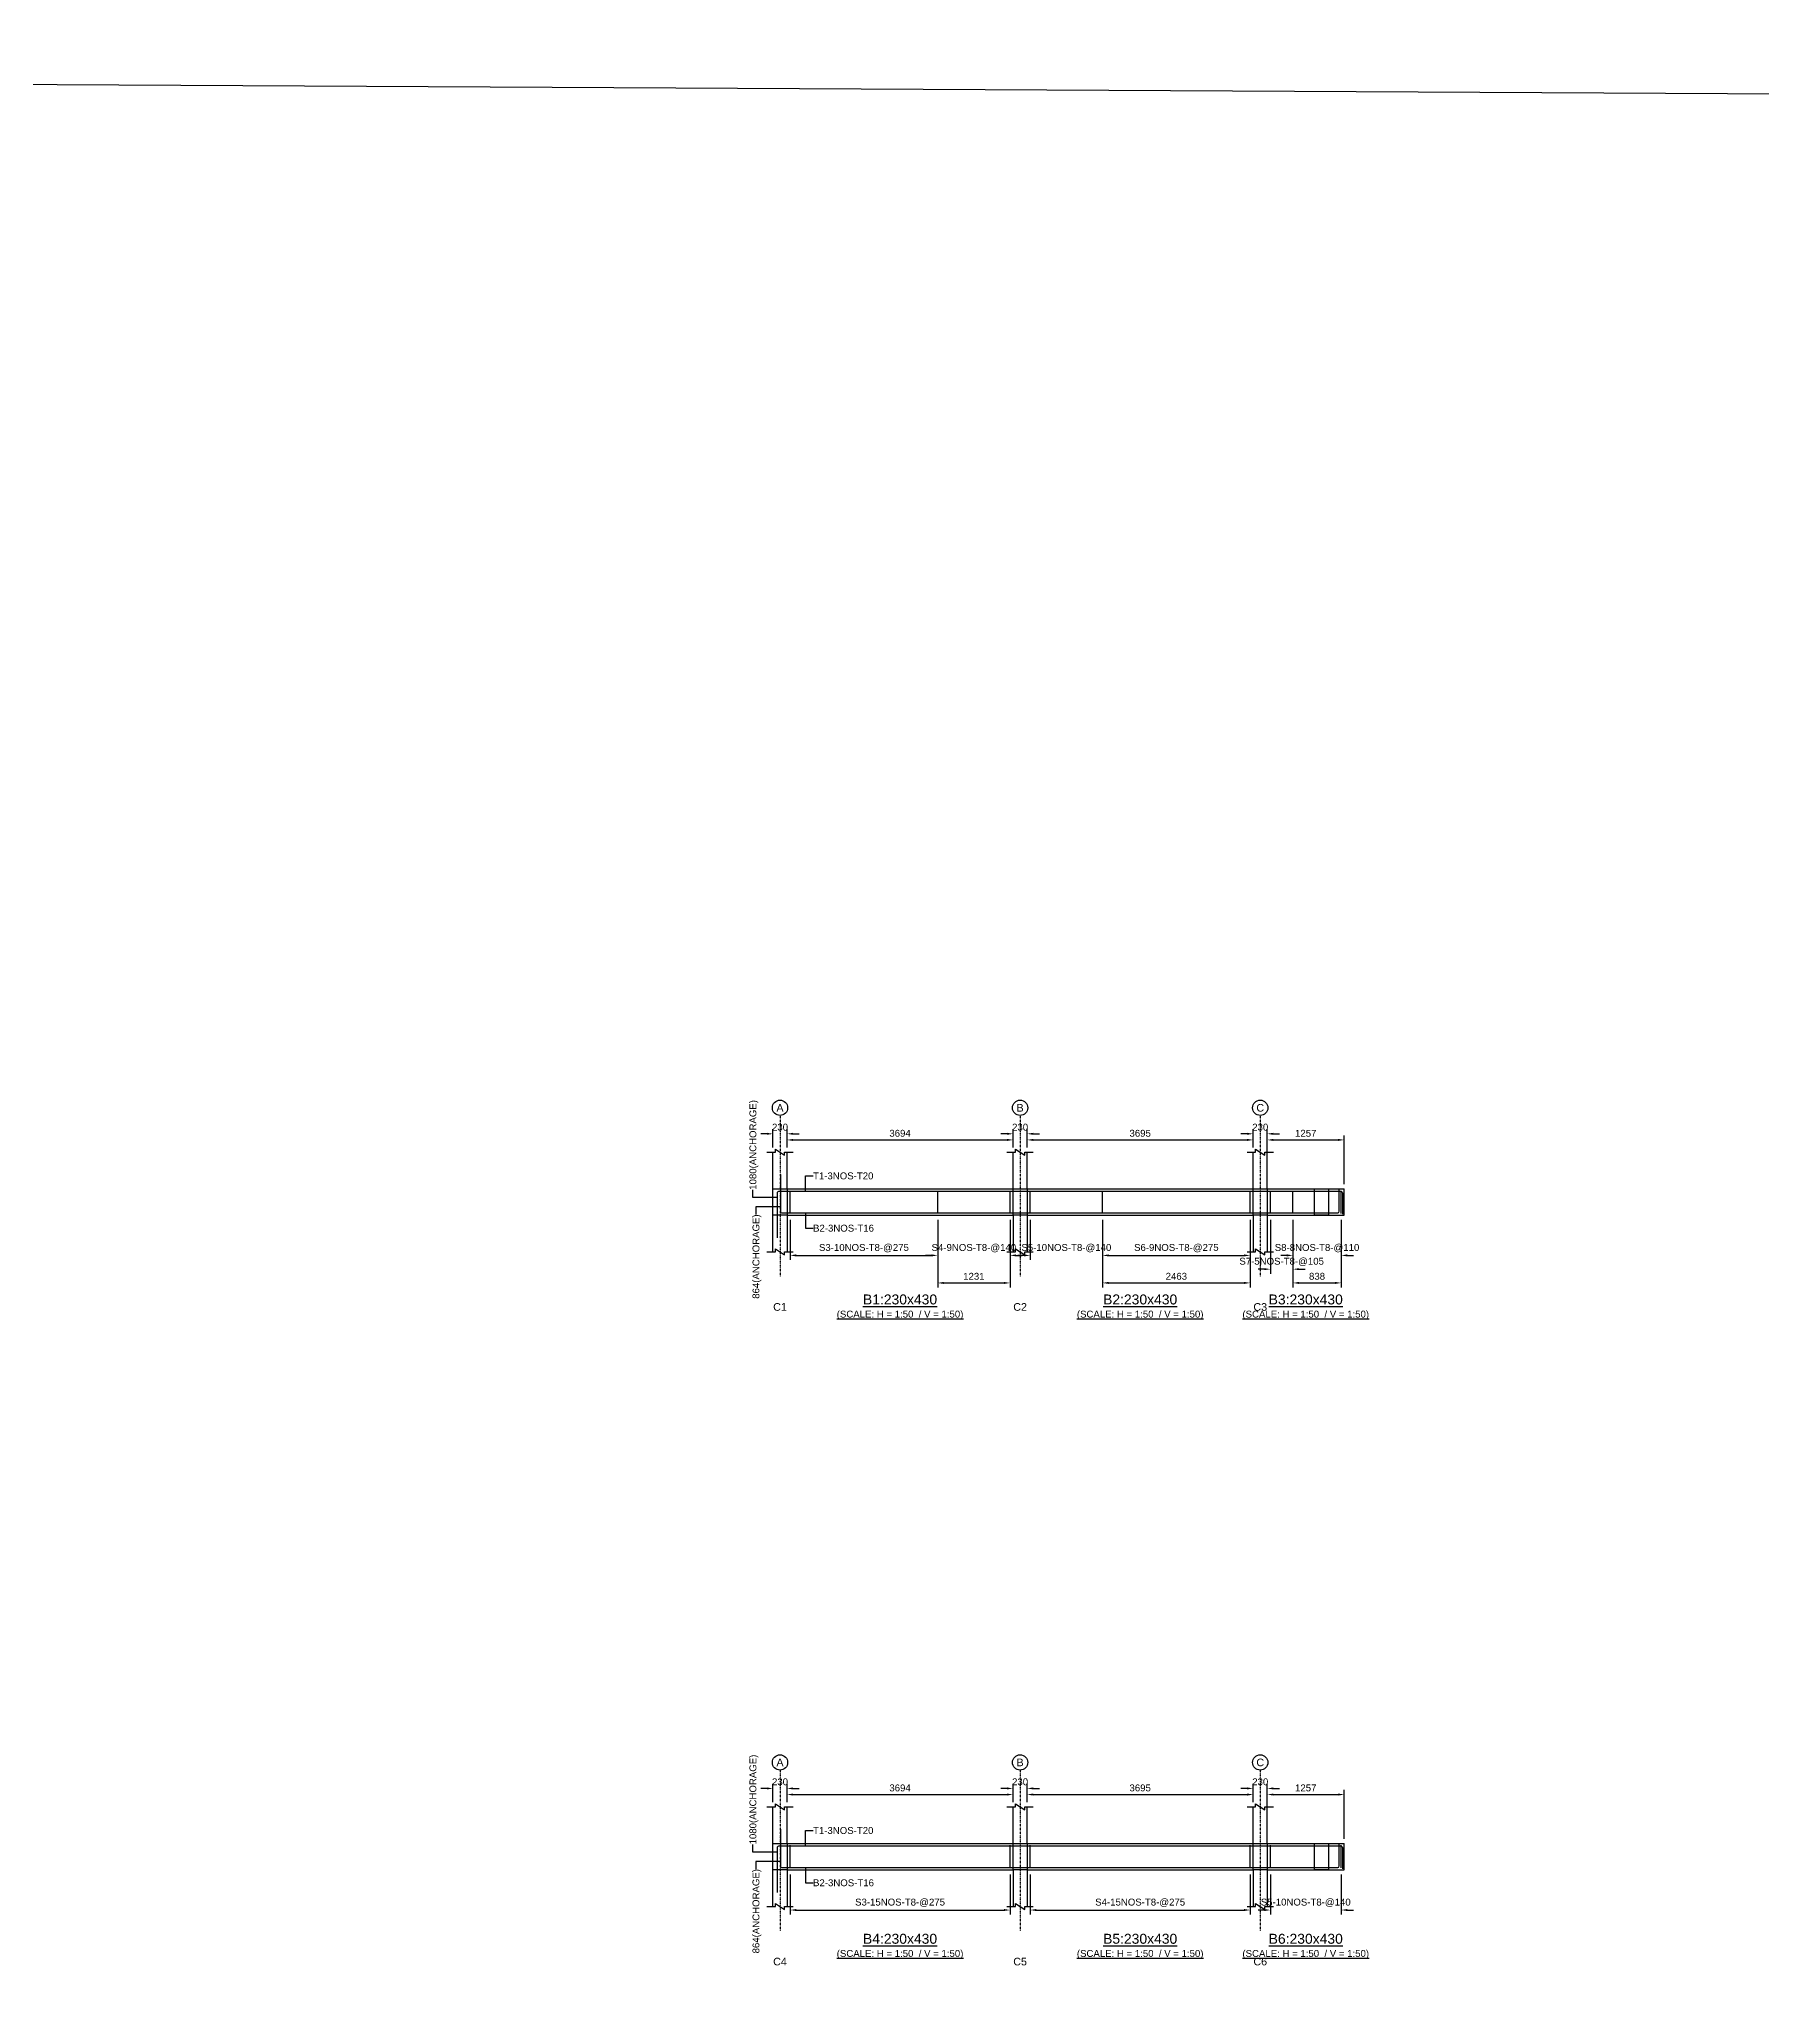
# Model space of a CAD drawing. Header units: inches. Extents: x -816171 to 9366335, y -450961 to 689132.
# Drawn here: x 4023552 to 4079884, y 328590 to 392839 of the extents above; entities that cross this region are included whole.
import ezdxf
from ezdxf.enums import TextEntityAlignment as Align

# ---------------------------------------------------------------- set-up
doc = ezdxf.new("R2010")
doc.units = ezdxf.units.IN
doc.header["$MEASUREMENT"] = 0
doc.linetypes.add('SCCenter', pattern=[1.2, 0.5, -0.3, 0.1, -0.3])
doc.linetypes.add('SCHidden', pattern=[1000, 500, -500])
for name, color, linetype in [('Concrete Line', 2, 'Continuous'), ('Cut Line', 31, 'Continuous'), ('Dimension', 31, 'Continuous'), ('Grid', 8, 'Continuous'), ('Labels', 4, 'Continuous'), ('Labels_Support', 4, 'Continuous'), ('Link', 225, 'Continuous'), ('Reinforcement', 130, 'Continuous'), ('Text', 31, 'Continuous')]:
    doc.layers.add(name, color=color, linetype=linetype)
doc.styles.add('SC-SansSerif', font='SansSerif')
doc.styles.get("Standard").update_dxf_attribs({"font": 'txt.shx'})
doc.dimstyles.new('SCBBSDimStyl', dxfattribs={"dimtxt": 225, "dimasz": 200, "dimexe": 150, "dimexo": 150, "dimgap": 100, "dimtad": 1, "dimtoh": 1, "dimdec": 0, "dimzin": 0, "dimdsep": 46, "dimtxsty": 'SC-SansSerif', "dimcen": 0.09, "dimclrd": 8, "dimclre": 8, "dimclrt": 31, "dimadec": 0, "dimazin": 0, "dimtfac": 1, "dimtdec": 0, "dimtix": 1, "dimtofl": 0, "dimtmove": 0, "dimatfit": 3, "dimfxl": 1, "dimtolj": 1, "dimtzin": 0, "dimarcsym": 0})
doc.dimstyles.get("Standard").update_dxf_attribs({"dimtxt": 0.18, "dimasz": 0.18, "dimexe": 0.18, "dimexo": 0.0625, "dimgap": 0.09, "dimtad": 0, "dimtih": 1, "dimtoh": 1, "dimdec": 4, "dimzin": 0, "dimdsep": 46, "dimtxsty": 'Standard', "dimcen": 0.09, "dimadec": 0, "dimazin": 0, "dimtfac": 1, "dimtdec": 4, "dimtofl": 0, "dimtmove": 0, "dimatfit": 3, "dimfxl": 1, "dimtolj": 1, "dimtzin": 0, "dimarcsym": 0})

# ---------------------------------------------------------------- blocks, each defined once
blk = doc.blocks.new('*D1752')
at = {"layer": 'DEFPOINTS', "color": 0, "transparency": 16777216}
for p in [(4048093, 354399), (4052918, 354399), (4052918, 353084)]:
    blk.add_point(p, dxfattribs=at)
at = {"layer": 'Dimension', "color": 8, "lineweight": -2, "transparency": 16777216}
for p, q in [((4048093, 354249), (4048093, 352934)), ((4052918, 354249), (4052918, 352934)), ((4048293, 353084), (4052718, 353084))]:
    blk.add_line(p, q, dxfattribs=at)
at = {"layer": 'Dimension', "color": 8, "transparency": 16777216}
for points in [[(4048293, 353118), (4048293, 353051), (4048093, 353084)], [(4052718, 353118), (4052718, 353051), (4052918, 353084)]]:
    blk.add_solid(points, dxfattribs=at)
at = {"layer": 'Dimension', "color": 31, "transparency": 16777216, "insert": (4050506, 353321), "char_height": 225, "attachment_point": 5, "style": 'SC-SansSerif'}
blk.add_mtext('\\A1;S3-10NOS-T8-@275', dxfattribs=at)
blk = doc.blocks.new('*D1753')
at = {"layer": 'DEFPOINTS', "color": 0, "transparency": 16777216}
for p in [(4052918, 354399), (4055281, 354399), (4055281, 353084)]:
    blk.add_point(p, dxfattribs=at)
at = {"layer": 'Dimension', "color": 8, "lineweight": -2, "transparency": 16777216}
for p, q in [((4052918, 354249), (4052918, 352934)), ((4055281, 354249), (4055281, 352934)), ((4052718, 353084), (4052518, 353084)), ((4055481, 353084), (4055681, 353084))]:
    blk.add_line(p, q, dxfattribs=at)
at = {"layer": 'Dimension', "color": 8, "transparency": 16777216}
for points in [[(4052718, 353118), (4052718, 353051), (4052918, 353084)], [(4055481, 353118), (4055481, 353051), (4055281, 353084)]]:
    blk.add_solid(points, dxfattribs=at)
at = {"layer": 'Dimension', "color": 31, "transparency": 16777216, "insert": (4054100, 353321), "char_height": 225, "attachment_point": 5, "style": 'SC-SansSerif'}
blk.add_mtext('\\A1;S4-9NOS-T8-@140', dxfattribs=at)
blk = doc.blocks.new('*D1754')
at = {"layer": 'DEFPOINTS', "color": 0, "transparency": 16777216}
for p in [(4052918, 354399), (4055281, 354399), (4055281, 352184)]:
    blk.add_point(p, dxfattribs=at)
at = {"layer": 'Dimension', "color": 8, "lineweight": -2, "transparency": 16777216}
for p, q in [((4052918, 354249), (4052918, 352034)), ((4055281, 354249), (4055281, 352034)), ((4053118, 352184), (4055081, 352184))]:
    blk.add_line(p, q, dxfattribs=at)
at = {"layer": 'Dimension', "color": 8, "transparency": 16777216}
for points in [[(4053118, 352218), (4053118, 352151), (4052918, 352184)], [(4055081, 352218), (4055081, 352151), (4055281, 352184)]]:
    blk.add_solid(points, dxfattribs=at)
at = {"layer": 'Dimension', "color": 31, "transparency": 16777216, "insert": (4054100, 352400), "char_height": 225, "attachment_point": 5, "style": 'SC-SansSerif'}
blk.add_mtext('\\A1;1231', dxfattribs=at)
blk = doc.blocks.new('*D1755')
at = {"layer": 'DEFPOINTS', "color": 0, "transparency": 16777216}
for p in [(4055941, 354399), (4058304, 354399), (4058304, 353084)]:
    blk.add_point(p, dxfattribs=at)
at = {"layer": 'Dimension', "color": 8, "lineweight": -2, "transparency": 16777216}
for p, q in [((4055941, 354249), (4055941, 352934)), ((4058304, 354249), (4058304, 352934)), ((4055741, 353084), (4055541, 353084)), ((4058504, 353084), (4058704, 353084))]:
    blk.add_line(p, q, dxfattribs=at)
at = {"layer": 'Dimension', "color": 8, "transparency": 16777216}
for points in [[(4055741, 353118), (4055741, 353051), (4055941, 353084)], [(4058504, 353118), (4058504, 353051), (4058304, 353084)]]:
    blk.add_solid(points, dxfattribs=at)
at = {"layer": 'Dimension', "color": 31, "transparency": 16777216, "insert": (4057123, 353321), "char_height": 225, "attachment_point": 5, "style": 'SC-SansSerif'}
blk.add_mtext('\\A1;S5-10NOS-T8-@140', dxfattribs=at)
blk = doc.blocks.new('*D1756')
at = {"layer": 'DEFPOINTS', "color": 0, "transparency": 16777216}
for p in [(4058304, 354399), (4063131, 354399), (4063131, 353084)]:
    blk.add_point(p, dxfattribs=at)
at = {"layer": 'Dimension', "color": 8, "lineweight": -2, "transparency": 16777216}
for p, q in [((4058304, 354249), (4058304, 352934)), ((4063131, 354249), (4063131, 352934)), ((4058504, 353084), (4062931, 353084))]:
    blk.add_line(p, q, dxfattribs=at)
at = {"layer": 'Dimension', "color": 8, "transparency": 16777216}
for points in [[(4058504, 353118), (4058504, 353051), (4058304, 353084)], [(4062931, 353118), (4062931, 353051), (4063131, 353084)]]:
    blk.add_solid(points, dxfattribs=at)
at = {"layer": 'Dimension', "color": 31, "transparency": 16777216, "insert": (4060718, 353321), "char_height": 225, "attachment_point": 5, "style": 'SC-SansSerif'}
blk.add_mtext('\\A1;S6-9NOS-T8-@275', dxfattribs=at)
blk = doc.blocks.new('*D1757')
at = {"layer": 'DEFPOINTS', "color": 0, "transparency": 16777216}
for p in [(4058304, 354399), (4063131, 354399), (4063131, 352184)]:
    blk.add_point(p, dxfattribs=at)
at = {"layer": 'Dimension', "color": 8, "lineweight": -2, "transparency": 16777216}
for p, q in [((4058304, 354249), (4058304, 352034)), ((4063131, 354249), (4063131, 352034)), ((4058504, 352184), (4062931, 352184))]:
    blk.add_line(p, q, dxfattribs=at)
at = {"layer": 'Dimension', "color": 8, "transparency": 16777216}
for points in [[(4058504, 352218), (4058504, 352151), (4058304, 352184)], [(4062931, 352218), (4062931, 352151), (4063131, 352184)]]:
    blk.add_solid(points, dxfattribs=at)
at = {"layer": 'Dimension', "color": 31, "transparency": 16777216, "insert": (4060718, 352400), "char_height": 225, "attachment_point": 5, "style": 'SC-SansSerif'}
blk.add_mtext('\\A1;2463', dxfattribs=at)
blk = doc.blocks.new('*D1758')
at = {"layer": 'DEFPOINTS', "color": 0, "transparency": 16777216}
for p in [(4063791, 354399), (4064529, 354399), (4064529, 352634)]:
    blk.add_point(p, dxfattribs=at)
at = {"layer": 'Dimension', "color": 8, "lineweight": -2, "transparency": 16777216}
for p, q in [((4063791, 354249), (4063791, 352484)), ((4064529, 354249), (4064529, 352484)), ((4063591, 352634), (4063391, 352634)), ((4064729, 352634), (4064929, 352634))]:
    blk.add_line(p, q, dxfattribs=at)
at = {"layer": 'Dimension', "color": 8, "transparency": 16777216}
for points in [[(4063591, 352668), (4063591, 352601), (4063791, 352634)], [(4064729, 352668), (4064729, 352601), (4064529, 352634)]]:
    blk.add_solid(points, dxfattribs=at)
at = {"layer": 'Dimension', "color": 31, "transparency": 16777216, "insert": (4064160, 352871), "char_height": 225, "attachment_point": 5, "style": 'SC-SansSerif'}
blk.add_mtext('\\A1;S7-5NOS-T8-@105', dxfattribs=at)
blk = doc.blocks.new('*D1759')
at = {"layer": 'DEFPOINTS', "color": 0, "transparency": 16777216}
for p in [(4064529, 354399), (4066105, 354399), (4066105, 353084)]:
    blk.add_point(p, dxfattribs=at)
at = {"layer": 'Dimension', "color": 8, "lineweight": -2, "transparency": 16777216}
for p, q in [((4064529, 354249), (4064529, 352934)), ((4066105, 354249), (4066105, 352934)), ((4064329, 353084), (4064129, 353084)), ((4066305, 353084), (4066505, 353084))]:
    blk.add_line(p, q, dxfattribs=at)
at = {"layer": 'Dimension', "color": 8, "transparency": 16777216}
for points in [[(4064329, 353118), (4064329, 353051), (4064529, 353084)], [(4066305, 353118), (4066305, 353051), (4066105, 353084)]]:
    blk.add_solid(points, dxfattribs=at)
at = {"layer": 'Dimension', "color": 31, "transparency": 16777216, "insert": (4065317, 353321), "char_height": 225, "attachment_point": 5, "style": 'SC-SansSerif'}
blk.add_mtext('\\A1;S8-8NOS-T8-@110', dxfattribs=at)
blk = doc.blocks.new('*D1760')
at = {"layer": 'DEFPOINTS', "color": 0, "transparency": 16777216}
for p in [(4064529, 354399), (4066105, 354399), (4066105, 352184)]:
    blk.add_point(p, dxfattribs=at)
at = {"layer": 'Dimension', "color": 8, "lineweight": -2, "transparency": 16777216}
for p, q in [((4064529, 354249), (4064529, 352034)), ((4066105, 354249), (4066105, 352034)), ((4064729, 352184), (4065905, 352184))]:
    blk.add_line(p, q, dxfattribs=at)
at = {"layer": 'Dimension', "color": 8, "transparency": 16777216}
for points in [[(4064729, 352218), (4064729, 352151), (4064529, 352184)], [(4065905, 352218), (4065905, 352151), (4066105, 352184)]]:
    blk.add_solid(points, dxfattribs=at)
at = {"layer": 'Dimension', "color": 31, "transparency": 16777216, "insert": (4065317, 352400), "char_height": 225, "attachment_point": 5, "style": 'SC-SansSerif'}
blk.add_mtext('\\A1;838', dxfattribs=at)
blk = doc.blocks.new('*D1761')
at = {"layer": 'DEFPOINTS', "color": 0, "transparency": 16777216}
for p in [(4055381, 356859), (4047993, 356459), (4055381, 356459)]:
    blk.add_point(p, dxfattribs=at)
at = {"layer": 'Dimension', "color": 8, "lineweight": -2, "transparency": 16777216}
for p, q in [((4047993, 356609), (4047993, 357009)), ((4048193, 356859), (4055181, 356859)), ((4055381, 356609), (4055381, 357009))]:
    blk.add_line(p, q, dxfattribs=at)
at = {"layer": 'Dimension', "color": 8, "transparency": 16777216}
for points in [[(4048193, 356893), (4048193, 356826), (4047993, 356859)], [(4055181, 356893), (4055181, 356826), (4055381, 356859)]]:
    blk.add_solid(points, dxfattribs=at)
at = {"layer": 'Dimension', "color": 31, "transparency": 16777216, "insert": (4051687, 357075), "char_height": 225, "attachment_point": 5, "style": 'SC-SansSerif'}
blk.add_mtext('\\A1;3694', dxfattribs=at)
blk = doc.blocks.new('*D1762')
at = {"layer": 'DEFPOINTS', "color": 0, "transparency": 16777216}
for p in [(4063231, 356859), (4055841, 356459), (4063231, 356459)]:
    blk.add_point(p, dxfattribs=at)
at = {"layer": 'Dimension', "color": 8, "lineweight": -2, "transparency": 16777216}
for p, q in [((4055841, 356609), (4055841, 357009)), ((4056041, 356859), (4063031, 356859)), ((4063231, 356609), (4063231, 357009))]:
    blk.add_line(p, q, dxfattribs=at)
at = {"layer": 'Dimension', "color": 8, "transparency": 16777216}
for points in [[(4056041, 356893), (4056041, 356826), (4055841, 356859)], [(4063031, 356893), (4063031, 356826), (4063231, 356859)]]:
    blk.add_solid(points, dxfattribs=at)
at = {"layer": 'Dimension', "color": 31, "transparency": 16777216, "insert": (4059536, 357075), "char_height": 225, "attachment_point": 5, "style": 'SC-SansSerif'}
blk.add_mtext('\\A1;3695', dxfattribs=at)
blk = doc.blocks.new('*D1763')
at = {"layer": 'DEFPOINTS', "color": 0, "transparency": 16777216}
for p in [(4066205, 356859), (4063691, 356459), (4066205, 355259)]:
    blk.add_point(p, dxfattribs=at)
at = {"layer": 'Dimension', "color": 8, "lineweight": -2, "transparency": 16777216}
for p, q in [((4063691, 356609), (4063691, 357009)), ((4063891, 356859), (4066005, 356859)), ((4066205, 355409), (4066205, 357009))]:
    blk.add_line(p, q, dxfattribs=at)
at = {"layer": 'Dimension', "color": 8, "transparency": 16777216}
for points in [[(4063891, 356893), (4063891, 356826), (4063691, 356859)], [(4066005, 356893), (4066005, 356826), (4066205, 356859)]]:
    blk.add_solid(points, dxfattribs=at)
at = {"layer": 'Dimension', "color": 31, "transparency": 16777216, "insert": (4064948, 357075), "char_height": 225, "attachment_point": 5, "style": 'SC-SansSerif'}
blk.add_mtext('\\A1;1257', dxfattribs=at)
blk = doc.blocks.new('*D1764')
at = {"layer": 'DEFPOINTS', "color": 0, "transparency": 16777216}
for p in [(4047993, 357059), (4047533, 356459), (4047993, 356459)]:
    blk.add_point(p, dxfattribs=at)
at = {"layer": 'Dimension', "color": 8, "lineweight": -2, "transparency": 16777216}
for p, q in [((4047333, 357059), (4047133, 357059)), ((4047533, 356609), (4047533, 357209)), ((4047993, 356609), (4047993, 357209)), ((4048193, 357059), (4048393, 357059))]:
    blk.add_line(p, q, dxfattribs=at)
at = {"layer": 'Dimension', "color": 8, "transparency": 16777216}
for points in [[(4047333, 357093), (4047333, 357026), (4047533, 357059)], [(4048193, 357093), (4048193, 357026), (4047993, 357059)]]:
    blk.add_solid(points, dxfattribs=at)
at = {"layer": 'Dimension', "color": 31, "transparency": 16777216, "insert": (4047763, 357275), "char_height": 225, "attachment_point": 5, "style": 'SC-SansSerif'}
blk.add_mtext('\\A1;230', dxfattribs=at)
blk = doc.blocks.new('*D1765')
at = {"layer": 'DEFPOINTS', "color": 0, "transparency": 16777216}
for p in [(4055841, 357059), (4055381, 356459), (4055841, 356459)]:
    blk.add_point(p, dxfattribs=at)
at = {"layer": 'Dimension', "color": 8, "lineweight": -2, "transparency": 16777216}
for p, q in [((4055181, 357059), (4054981, 357059)), ((4055381, 356609), (4055381, 357209)), ((4055841, 356609), (4055841, 357209)), ((4056041, 357059), (4056241, 357059))]:
    blk.add_line(p, q, dxfattribs=at)
at = {"layer": 'Dimension', "color": 8, "transparency": 16777216}
for points in [[(4055181, 357093), (4055181, 357026), (4055381, 357059)], [(4056041, 357093), (4056041, 357026), (4055841, 357059)]]:
    blk.add_solid(points, dxfattribs=at)
at = {"layer": 'Dimension', "color": 31, "transparency": 16777216, "insert": (4055611, 357275), "char_height": 225, "attachment_point": 5, "style": 'SC-SansSerif'}
blk.add_mtext('\\A1;230', dxfattribs=at)
blk = doc.blocks.new('*D1766')
at = {"layer": 'DEFPOINTS', "color": 0, "transparency": 16777216}
for p in [(4063691, 357059), (4063231, 356459), (4063691, 355259)]:
    blk.add_point(p, dxfattribs=at)
at = {"layer": 'Dimension', "color": 8, "lineweight": -2, "transparency": 16777216}
for p, q in [((4063031, 357059), (4062831, 357059)), ((4063231, 356609), (4063231, 357209)), ((4063691, 355409), (4063691, 357209)), ((4063891, 357059), (4064091, 357059))]:
    blk.add_line(p, q, dxfattribs=at)
at = {"layer": 'Dimension', "color": 8, "transparency": 16777216}
for points in [[(4063031, 357093), (4063031, 357026), (4063231, 357059)], [(4063891, 357093), (4063891, 357026), (4063691, 357059)]]:
    blk.add_solid(points, dxfattribs=at)
at = {"layer": 'Dimension', "color": 31, "transparency": 16777216, "insert": (4063461, 357275), "char_height": 225, "attachment_point": 5, "style": 'SC-SansSerif'}
blk.add_mtext('\\A1;230', dxfattribs=at)
blk = doc.blocks.new('*D1767')
at = {"layer": 'DEFPOINTS', "color": 0, "transparency": 16777216}
for p in [(4048093, 332999), (4055281, 332999), (4055281, 331684)]:
    blk.add_point(p, dxfattribs=at)
at = {"layer": 'Dimension', "color": 8, "lineweight": -2, "transparency": 16777216}
for p, q in [((4048093, 332849), (4048093, 331534)), ((4055281, 332849), (4055281, 331534)), ((4048293, 331684), (4055081, 331684))]:
    blk.add_line(p, q, dxfattribs=at)
at = {"layer": 'Dimension', "color": 8, "transparency": 16777216}
for points in [[(4048293, 331718), (4048293, 331651), (4048093, 331684)], [(4055081, 331718), (4055081, 331651), (4055281, 331684)]]:
    blk.add_solid(points, dxfattribs=at)
at = {"layer": 'Dimension', "color": 31, "transparency": 16777216, "insert": (4051687, 331921), "char_height": 225, "attachment_point": 5, "style": 'SC-SansSerif'}
blk.add_mtext('\\A1;S3-15NOS-T8-@275', dxfattribs=at)
blk = doc.blocks.new('*D1768')
at = {"layer": 'DEFPOINTS', "color": 0, "transparency": 16777216}
for p in [(4055941, 332999), (4063131, 332999), (4063131, 331684)]:
    blk.add_point(p, dxfattribs=at)
at = {"layer": 'Dimension', "color": 8, "lineweight": -2, "transparency": 16777216}
for p, q in [((4055941, 332849), (4055941, 331534)), ((4063131, 332849), (4063131, 331534)), ((4056141, 331684), (4062931, 331684))]:
    blk.add_line(p, q, dxfattribs=at)
at = {"layer": 'Dimension', "color": 8, "transparency": 16777216}
for points in [[(4056141, 331718), (4056141, 331651), (4055941, 331684)], [(4062931, 331718), (4062931, 331651), (4063131, 331684)]]:
    blk.add_solid(points, dxfattribs=at)
at = {"layer": 'Dimension', "color": 31, "transparency": 16777216, "insert": (4059536, 331921), "char_height": 225, "attachment_point": 5, "style": 'SC-SansSerif'}
blk.add_mtext('\\A1;S4-15NOS-T8-@275', dxfattribs=at)
blk = doc.blocks.new('*D1769')
at = {"layer": 'DEFPOINTS', "color": 0, "transparency": 16777216}
for p in [(4063791, 332999), (4066105, 332999), (4066105, 331684)]:
    blk.add_point(p, dxfattribs=at)
at = {"layer": 'Dimension', "color": 8, "lineweight": -2, "transparency": 16777216}
for p, q in [((4063791, 332849), (4063791, 331534)), ((4066105, 332849), (4066105, 331534)), ((4063591, 331684), (4063391, 331684)), ((4066305, 331684), (4066505, 331684))]:
    blk.add_line(p, q, dxfattribs=at)
at = {"layer": 'Dimension', "color": 8, "transparency": 16777216}
for points in [[(4063591, 331718), (4063591, 331651), (4063791, 331684)], [(4066305, 331718), (4066305, 331651), (4066105, 331684)]]:
    blk.add_solid(points, dxfattribs=at)
at = {"layer": 'Dimension', "color": 31, "transparency": 16777216, "insert": (4064948, 331921), "char_height": 225, "attachment_point": 5, "style": 'SC-SansSerif'}
blk.add_mtext('\\A1;S5-10NOS-T8-@140', dxfattribs=at)
blk = doc.blocks.new('*D1777')
at = {"layer": 'DEFPOINTS', "color": 0, "transparency": 16777216}
for p in [(4055381, 335459), (4047993, 335059), (4055381, 335059)]:
    blk.add_point(p, dxfattribs=at)
at = {"layer": 'Dimension', "color": 8, "lineweight": -2, "transparency": 16777216}
for p, q in [((4047993, 335209), (4047993, 335609)), ((4048193, 335459), (4055181, 335459)), ((4055381, 335209), (4055381, 335609))]:
    blk.add_line(p, q, dxfattribs=at)
at = {"layer": 'Dimension', "color": 8, "transparency": 16777216}
for points in [[(4048193, 335493), (4048193, 335426), (4047993, 335459)], [(4055181, 335493), (4055181, 335426), (4055381, 335459)]]:
    blk.add_solid(points, dxfattribs=at)
at = {"layer": 'Dimension', "color": 31, "transparency": 16777216, "insert": (4051687, 335675), "char_height": 225, "attachment_point": 5, "style": 'SC-SansSerif'}
blk.add_mtext('\\A1;3694', dxfattribs=at)
blk = doc.blocks.new('*D1778')
at = {"layer": 'DEFPOINTS', "color": 0, "transparency": 16777216}
for p in [(4063231, 335459), (4055841, 335059), (4063231, 335059)]:
    blk.add_point(p, dxfattribs=at)
at = {"layer": 'Dimension', "color": 8, "lineweight": -2, "transparency": 16777216}
for p, q in [((4055841, 335209), (4055841, 335609)), ((4056041, 335459), (4063031, 335459)), ((4063231, 335209), (4063231, 335609))]:
    blk.add_line(p, q, dxfattribs=at)
at = {"layer": 'Dimension', "color": 8, "transparency": 16777216}
for points in [[(4056041, 335493), (4056041, 335426), (4055841, 335459)], [(4063031, 335493), (4063031, 335426), (4063231, 335459)]]:
    blk.add_solid(points, dxfattribs=at)
at = {"layer": 'Dimension', "color": 31, "transparency": 16777216, "insert": (4059536, 335675), "char_height": 225, "attachment_point": 5, "style": 'SC-SansSerif'}
blk.add_mtext('\\A1;3695', dxfattribs=at)
blk = doc.blocks.new('*D1779')
at = {"layer": 'DEFPOINTS', "color": 0, "transparency": 16777216}
for p in [(4066205, 335459), (4063691, 335059), (4066205, 333859)]:
    blk.add_point(p, dxfattribs=at)
at = {"layer": 'Dimension', "color": 8, "lineweight": -2, "transparency": 16777216}
for p, q in [((4063691, 335209), (4063691, 335609)), ((4063891, 335459), (4066005, 335459)), ((4066205, 334009), (4066205, 335609))]:
    blk.add_line(p, q, dxfattribs=at)
at = {"layer": 'Dimension', "color": 8, "transparency": 16777216}
for points in [[(4063891, 335493), (4063891, 335426), (4063691, 335459)], [(4066005, 335493), (4066005, 335426), (4066205, 335459)]]:
    blk.add_solid(points, dxfattribs=at)
at = {"layer": 'Dimension', "color": 31, "transparency": 16777216, "insert": (4064948, 335675), "char_height": 225, "attachment_point": 5, "style": 'SC-SansSerif'}
blk.add_mtext('\\A1;1257', dxfattribs=at)
blk = doc.blocks.new('*D1780')
at = {"layer": 'DEFPOINTS', "color": 0, "transparency": 16777216}
for p in [(4047993, 335659), (4047533, 335059), (4047993, 335059)]:
    blk.add_point(p, dxfattribs=at)
at = {"layer": 'Dimension', "color": 8, "lineweight": -2, "transparency": 16777216}
for p, q in [((4047333, 335659), (4047133, 335659)), ((4047533, 335209), (4047533, 335809)), ((4047993, 335209), (4047993, 335809)), ((4048193, 335659), (4048393, 335659))]:
    blk.add_line(p, q, dxfattribs=at)
at = {"layer": 'Dimension', "color": 8, "transparency": 16777216}
for points in [[(4047333, 335693), (4047333, 335626), (4047533, 335659)], [(4048193, 335693), (4048193, 335626), (4047993, 335659)]]:
    blk.add_solid(points, dxfattribs=at)
at = {"layer": 'Dimension', "color": 31, "transparency": 16777216, "insert": (4047763, 335875), "char_height": 225, "attachment_point": 5, "style": 'SC-SansSerif'}
blk.add_mtext('\\A1;230', dxfattribs=at)
blk = doc.blocks.new('*D1781')
at = {"layer": 'DEFPOINTS', "color": 0, "transparency": 16777216}
for p in [(4055841, 335659), (4055381, 335059), (4055841, 335059)]:
    blk.add_point(p, dxfattribs=at)
at = {"layer": 'Dimension', "color": 8, "lineweight": -2, "transparency": 16777216}
for p, q in [((4055181, 335659), (4054981, 335659)), ((4055381, 335209), (4055381, 335809)), ((4055841, 335209), (4055841, 335809)), ((4056041, 335659), (4056241, 335659))]:
    blk.add_line(p, q, dxfattribs=at)
at = {"layer": 'Dimension', "color": 8, "transparency": 16777216}
for points in [[(4055181, 335693), (4055181, 335626), (4055381, 335659)], [(4056041, 335693), (4056041, 335626), (4055841, 335659)]]:
    blk.add_solid(points, dxfattribs=at)
at = {"layer": 'Dimension', "color": 31, "transparency": 16777216, "insert": (4055611, 335875), "char_height": 225, "attachment_point": 5, "style": 'SC-SansSerif'}
blk.add_mtext('\\A1;230', dxfattribs=at)
blk = doc.blocks.new('*D1782')
at = {"layer": 'DEFPOINTS', "color": 0, "transparency": 16777216}
for p in [(4063691, 335659), (4063231, 335059), (4063691, 333859)]:
    blk.add_point(p, dxfattribs=at)
at = {"layer": 'Dimension', "color": 8, "lineweight": -2, "transparency": 16777216}
for p, q in [((4063031, 335659), (4062831, 335659)), ((4063231, 335209), (4063231, 335809)), ((4063691, 334009), (4063691, 335809)), ((4063891, 335659), (4064091, 335659))]:
    blk.add_line(p, q, dxfattribs=at)
at = {"layer": 'Dimension', "color": 8, "transparency": 16777216}
for points in [[(4063031, 335693), (4063031, 335626), (4063231, 335659)], [(4063891, 335693), (4063891, 335626), (4063691, 335659)]]:
    blk.add_solid(points, dxfattribs=at)
at = {"layer": 'Dimension', "color": 31, "transparency": 16777216, "insert": (4063461, 335875), "char_height": 225, "attachment_point": 5, "style": 'SC-SansSerif'}
blk.add_mtext('\\A1;230', dxfattribs=at)

msp = doc.modelspace()

# ---------------------------------------------------------------- linework, layer by layer
msp.add_lwpolyline([(3749115.89681, 392838.94799), (4155567.65462, 390657.34345), (4155567.65462, 139178.61934), (3749115.89681, 141360.22388)], close=True)
at = {"layer": 'Concrete Line'}
for p, q in [((4047532.93542, 353199.32331), (4047532.93542, 356459.32331)), ((4047992.93542, 355259.32331), (4047992.93542, 356459.32331)), ((4055380.93542, 355259.32331), (4055380.93542, 356459.32331)), ((4055840.93542, 355259.32331), (4055840.93542, 356459.32331)), ((4063230.93542, 355259.32331), (4063230.93542, 356459.32331)), ((4063690.93542, 355259.32331), (4063690.93542, 356459.32331)), ((4066204.93542, 354399.32331), (4066204.93542, 355259.32331)), ((4047992.93542, 354399.32331), (4047992.93542, 353199.32331)), ((4055380.93542, 354399.32331), (4055380.93542, 353199.32331)), ((4055840.93542, 354399.32331), (4055840.93542, 353199.32331)), ((4063230.93542, 354399.32331), (4063230.93542, 353199.32331)), ((4063690.93542, 354399.32331), (4063690.93542, 353199.32331)), ((4047532.93542, 331799.32331), (4047532.93542, 335059.32331)), ((4047992.93542, 333859.32331), (4047992.93542, 335059.32331)), ((4055380.93542, 333859.32331), (4055380.93542, 335059.32331)), ((4055840.93542, 333859.32331), (4055840.93542, 335059.32331)), ((4063230.93542, 333859.32331), (4063230.93542, 335059.32331)), ((4063690.93542, 333859.32331), (4063690.93542, 335059.32331)), ((4066204.93542, 332999.32331), (4066204.93542, 333859.32331)), ((4047992.93542, 332999.32331), (4047992.93542, 331799.32331)), ((4055380.93542, 332999.32331), (4055380.93542, 331799.32331)), ((4055840.93542, 332999.32331), (4055840.93542, 331799.32331)), ((4063230.93542, 332999.32331), (4063230.93542, 331799.32331)), ((4063690.93542, 332999.32331), (4063690.93542, 331799.32331))]:
    msp.add_line(p, q, dxfattribs=at)
for points in [[(4047532.93542, 355259.32331), (4047992.93542, 355259.32331), (4047992.93542, 355259.32331), (4047992.93542, 354399.32331), (4047992.93542, 354399.32331), (4047532.93542, 354399.32331), (4047532.93542, 354399.32331), (4047532.93542, 355259.32331)], [(4055380.93542, 355259.32331), (4055840.93542, 355259.32331), (4055840.93542, 355259.32331), (4055840.93542, 354399.32331), (4055840.93542, 354399.32331), (4055380.93542, 354399.32331), (4055380.93542, 354399.32331), (4055380.93542, 355259.32331)], [(4063230.93542, 355259.32331), (4063690.93542, 355259.32331), (4063690.93542, 355259.32331), (4063690.93542, 354399.32331), (4063690.93542, 354399.32331), (4063230.93542, 354399.32331), (4063230.93542, 354399.32331), (4063230.93542, 355259.32331)], [(4065230.93542, 355259.32331), (4065690.93542, 355259.32331), (4065690.93542, 355259.32331), (4065690.93542, 354399.32331), (4065690.93542, 354399.32331), (4065230.93542, 354399.32331), (4065230.93542, 354399.32331), (4065230.93542, 355259.32331)], [(4047532.93542, 333859.32331), (4047992.93542, 333859.32331), (4047992.93542, 333859.32331), (4047992.93542, 332999.32331), (4047992.93542, 332999.32331), (4047532.93542, 332999.32331), (4047532.93542, 332999.32331), (4047532.93542, 333859.32331)], [(4055380.93542, 333859.32331), (4055840.93542, 333859.32331), (4055840.93542, 333859.32331), (4055840.93542, 332999.32331), (4055840.93542, 332999.32331), (4055380.93542, 332999.32331), (4055380.93542, 332999.32331), (4055380.93542, 333859.32331)], [(4063230.93542, 333859.32331), (4063690.93542, 333859.32331), (4063690.93542, 333859.32331), (4063690.93542, 332999.32331), (4063690.93542, 332999.32331), (4063230.93542, 332999.32331), (4063230.93542, 332999.32331), (4063230.93542, 333859.32331)], [(4065230.93542, 333859.32331), (4065690.93542, 333859.32331), (4065690.93542, 333859.32331), (4065690.93542, 332999.32331), (4065690.93542, 332999.32331), (4065230.93542, 332999.32331), (4065230.93542, 332999.32331), (4065230.93542, 333859.32331)]]:
    msp.add_lwpolyline(points, close=True, dxfattribs=at)
for points in [[(4047992.93542, 355259.32331), (4055380.93542, 355259.32331)], [(4055840.93542, 355259.32331), (4063230.93542, 355259.32331)], [(4063690.93542, 355259.32331), (4066204.93542, 355259.32331)], [(4047992.93542, 354399.32331), (4055380.93542, 354399.32331)], [(4055840.93542, 354399.32331), (4063230.93542, 354399.32331)], [(4063690.93542, 354399.32331), (4066204.93542, 354399.32331)], [(4047992.93542, 333859.32331), (4055380.93542, 333859.32331)], [(4055840.93542, 333859.32331), (4063230.93542, 333859.32331)], [(4063690.93542, 333859.32331), (4066204.93542, 333859.32331)], [(4047992.93542, 332999.32331), (4055380.93542, 332999.32331)], [(4055840.93542, 332999.32331), (4063230.93542, 332999.32331)], [(4063690.93542, 332999.32331), (4066204.93542, 332999.32331)]]:
    msp.add_lwpolyline(points, dxfattribs=at)
at = {"layer": 'Concrete Line', "linetype": 'SCHidden'}
for points in [[(4047532.93542, 333859.32331), (4047992.93542, 333859.32331), (4047992.93542, 333859.32331), (4047992.93542, 332999.32331), (4047992.93542, 332999.32331), (4047532.93542, 332999.32331), (4047532.93542, 332999.32331), (4047532.93542, 333859.32331)], [(4055380.93542, 333859.32331), (4055840.93542, 333859.32331), (4055840.93542, 333859.32331), (4055840.93542, 332999.32331), (4055840.93542, 332999.32331), (4055380.93542, 332999.32331), (4055380.93542, 332999.32331), (4055380.93542, 333859.32331)], [(4063230.93542, 333859.32331), (4063690.93542, 333859.32331), (4063690.93542, 333859.32331), (4063690.93542, 332999.32331), (4063690.93542, 332999.32331), (4063230.93542, 332999.32331), (4063230.93542, 332999.32331), (4063230.93542, 333859.32331)], [(4065230.93542, 333859.32331), (4065690.93542, 333859.32331), (4065690.93542, 333859.32331), (4065690.93542, 332999.32331), (4065690.93542, 332999.32331), (4065230.93542, 332999.32331), (4065230.93542, 332999.32331), (4065230.93542, 333859.32331)]]:
    msp.add_lwpolyline(points, close=True, dxfattribs=at)
at = {"layer": 'Cut Line'}
for points in [[(4047332.93542, 356459.32331), (4047612.93542, 356459.32331), (4047612.93542, 356559.32331), (4047912.93542, 356359.32331), (4047912.93542, 356459.32331), (4048192.93542, 356459.32331)], [(4055180.93542, 356459.32331), (4055460.93542, 356459.32331), (4055460.93542, 356559.32331), (4055760.93542, 356359.32331), (4055760.93542, 356459.32331), (4056040.93542, 356459.32331)], [(4063030.93542, 356459.32331), (4063310.93542, 356459.32331), (4063310.93542, 356559.32331), (4063610.93542, 356359.32331), (4063610.93542, 356459.32331), (4063890.93542, 356459.32331)], [(4047332.93542, 353199.32331), (4047612.93542, 353199.32331), (4047612.93542, 353299.32331), (4047912.93542, 353099.32331), (4047912.93542, 353199.32331), (4048192.93542, 353199.32331)], [(4055180.93542, 353199.32331), (4055460.93542, 353199.32331), (4055460.93542, 353299.32331), (4055760.93542, 353099.32331), (4055760.93542, 353199.32331), (4056040.93542, 353199.32331)], [(4063030.93542, 353199.32331), (4063310.93542, 353199.32331), (4063310.93542, 353299.32331), (4063610.93542, 353099.32331), (4063610.93542, 353199.32331), (4063890.93542, 353199.32331)], [(4047332.93542, 335059.32331), (4047612.93542, 335059.32331), (4047612.93542, 335159.32331), (4047912.93542, 334959.32331), (4047912.93542, 335059.32331), (4048192.93542, 335059.32331)], [(4055180.93542, 335059.32331), (4055460.93542, 335059.32331), (4055460.93542, 335159.32331), (4055760.93542, 334959.32331), (4055760.93542, 335059.32331), (4056040.93542, 335059.32331)], [(4063030.93542, 335059.32331), (4063310.93542, 335059.32331), (4063310.93542, 335159.32331), (4063610.93542, 334959.32331), (4063610.93542, 335059.32331), (4063890.93542, 335059.32331)], [(4047332.93542, 331799.32331), (4047612.93542, 331799.32331), (4047612.93542, 331899.32331), (4047912.93542, 331699.32331), (4047912.93542, 331799.32331), (4048192.93542, 331799.32331)], [(4055180.93542, 331799.32331), (4055460.93542, 331799.32331), (4055460.93542, 331899.32331), (4055760.93542, 331699.32331), (4055760.93542, 331799.32331), (4056040.93542, 331799.32331)], [(4063030.93542, 331799.32331), (4063310.93542, 331799.32331), (4063310.93542, 331899.32331), (4063610.93542, 331699.32331), (4063610.93542, 331799.32331), (4063890.93542, 331799.32331)]]:
    msp.add_lwpolyline(points, dxfattribs=at)
at = {"layer": 'Grid', "linetype": 'SCCenter'}
for p, q in [((4047762.93542, 357659.32331), (4047762.93542, 352399.32331)), ((4055610.93542, 357659.32331), (4055610.93542, 352399.32331)), ((4063460.93542, 357659.32331), (4063460.93542, 352399.32331)), ((4047762.93542, 336259.32331), (4047762.93542, 330999.32331)), ((4055610.93542, 336259.32331), (4055610.93542, 330999.32331)), ((4063460.93542, 336259.32331), (4063460.93542, 330999.32331))]:
    msp.add_line(p, q, dxfattribs=at)
at = {"layer": 'Grid'}
for centre in [(4047762.93542, 357909.32331), (4055610.93542, 357909.32331), (4063460.93542, 357909.32331), (4047762.93542, 336509.32331), (4055610.93542, 336509.32331), (4063460.93542, 336509.32331)]:
    msp.add_circle(centre, 250, dxfattribs=at)
at = {"layer": 'Link'}
for p, q in [((4048092.93542, 354459.32331), (4048092.93542, 355199.32331)), ((4052918.28131, 354459.32331), (4052918.28131, 355199.32331)), ((4055280.93542, 354459.32331), (4055280.93542, 355199.32331)), ((4055940.93542, 354459.32331), (4055940.93542, 355199.32331)), ((4058304.27503, 354459.32331), (4058304.27503, 355199.32331)), ((4063130.93542, 354459.32331), (4063130.93542, 355199.32331)), ((4063790.93542, 354459.32331), (4063790.93542, 355199.32331)), ((4064528.92931, 354459.32331), (4064528.92931, 355199.32331)), ((4066104.93542, 354459.32331), (4066104.93542, 355199.32331)), ((4048092.93542, 333059.32331), (4048092.93542, 333799.32331)), ((4055280.93542, 333059.32331), (4055280.93542, 333799.32331)), ((4055940.93542, 333059.32331), (4055940.93542, 333799.32331)), ((4063130.93542, 333059.32331), (4063130.93542, 333799.32331)), ((4063790.93542, 333059.32331), (4063790.93542, 333799.32331)), ((4066104.93542, 333059.32331), (4066104.93542, 333799.32331))]:
    msp.add_line(p, q, dxfattribs=at)
at = {"layer": 'Reinforcement'}
for points in [[(4047776.93542, 355731.32331), (4047776.93542, 354525.32331, 0.4142135624), (4047826.93542, 354475.32331), (4065993.94013, 354475.32331, 0.4142135238), (4066043.94013, 354525.32331), (4066043.94013, 355229.32331)], [(4047676.93542, 353655.32331), (4047676.93542, 355129.32331, -0.4142135624), (4047726.93542, 355179.32331), (4066094.93542, 355179.32331, -0.4142135624), (4066144.93542, 355129.32331), (4066144.93542, 354429.32331)], [(4047776.93542, 334331.32331), (4047776.93542, 333125.32331, 0.4142135624), (4047826.93542, 333075.32331), (4065994.44484, 333075.32331, 0.4142134778), (4066044.44484, 333125.32331), (4066044.44484, 333829.32331)], [(4047676.93542, 332255.32331), (4047676.93542, 333729.32331, -0.4142135624), (4047726.93542, 333779.32331), (4066094.93542, 333779.32331, -0.4142135624), (4066144.93542, 333729.32331), (4066144.93542, 333029.32331)]]:
    msp.add_lwpolyline(points, format="xyb", dxfattribs=at)

# ---------------------------------------------------------------- texts
at = {"layer": 'Grid', "style": 'SC-SansSerif'}
for s, p in [('A', (4047762.93542, 357909.32331)), ('B', (4055610.93542, 357909.32331)), ('C', (4063460.93542, 357909.32331)), ('A', (4047762.93542, 336509.32331)), ('B', (4055610.93542, 336509.32331)), ('C', (4063460.93542, 336509.32331))]:
    msp.add_text(s, height=250, dxfattribs=at).set_placement(p, align=Align.MIDDLE)
at = {"layer": 'Labels', "style": 'SC-SansSerif'}
for s, p in [('%%uB1:230x430', (4051686.93542, 351384.32331)), ('%%uB2:230x430', (4059535.93542, 351384.32331)), ('%%uB3:230x430', (4064947.93542, 351384.32331)), ('%%uB4:230x430', (4051686.93542, 330484.32331)), ('%%uB5:230x430', (4059535.93542, 330484.32331)), ('%%uB6:230x430', (4064947.93542, 330484.32331))]:
    msp.add_text(s, height=325, dxfattribs=at).set_placement(p, align=Align.BOTTOM_CENTER)
at = {"layer": 'Labels_Support', "style": 'SC-SansSerif'}
for s, p in [('C1', (4047762.93542, 351199.32331)), ('C2', (4055610.93542, 351199.32331)), ('C3', (4063460.93542, 351199.32331)), ('C4', (4047762.93542, 329799.32331)), ('C5', (4055610.93542, 329799.32331)), ('C6', (4063460.93542, 329799.32331))]:
    msp.add_text(s, height=250, dxfattribs=at).set_placement(p, align=Align.BOTTOM_CENTER)
at = {"layer": 'Text', "style": 'SC-SansSerif'}
for p in [(4046876.93542, 355229.32331), (4046876.93542, 333829.32331)]:
    msp.add_text('1080(ANCHORAGE)', height=225, rotation=90, dxfattribs=at).set_placement(p, align=Align.MIDDLE_LEFT)
for s, p in [('T1-3NOS-T20', (4048842.93542, 355684.32331)), ('B2-3NOS-T16', (4048842.93542, 353974.32331)), ('T1-3NOS-T20', (4048842.93542, 334284.32331)), ('B2-3NOS-T16', (4048842.93542, 332574.32331))]:
    msp.add_text(s, height=225, dxfattribs=at).set_placement(p, align=Align.MIDDLE_LEFT)
for p in [(4046976.93542, 354425.32331), (4046976.93542, 333025.32331)]:
    msp.add_text('864(ANCHORAGE)', height=225, rotation=90, dxfattribs=at).set_placement(p, align=Align.MIDDLE_RIGHT)
for p in [(4051686.93542, 350984.32331), (4059535.93542, 350984.32331), (4064947.93542, 350984.32331), (4051686.93542, 330084.32331), (4059535.93542, 330084.32331), (4064947.93542, 330084.32331)]:
    msp.add_text('%%u(SCALE: H = 1:50  / V = 1:50)', height=225, dxfattribs=at).set_placement(p, align=Align.BOTTOM_CENTER)

# ---------------------------------------------------------------- dimensions: what is measured, and where the dimension line sits
at = {"layer": 'Dimension'}
for base, p1, p2, text, picture, middle in [((4047992.93542, 357059.32331), (4047532.93542, 356459.32331), (4047992.93542, 356459.32331), '230', '*D1764', (4047762.93542, 357275.37269)), ((4055840.93542, 357059.32331), (4055380.93542, 356459.32331), (4055840.93542, 356459.32331), '230', '*D1765', (4055610.93542, 357275.37269)), ((4063690.93542, 357059.32331), (4063230.93542, 356459.32331), (4063690.93542, 355259.32331), '230', '*D1766', (4063460.93542, 357275.37269)), ((4055380.93542, 356859.32331), (4047992.93542, 356459.32331), (4055380.93542, 356459.32331), '3694', '*D1761', (4051686.93542, 357075.37269)), ((4063230.93542, 356859.32331), (4055840.93542, 356459.32331), (4063230.93542, 356459.32331), '3695', '*D1762', (4059535.93542, 357075.37269)), ((4066204.93542, 356859.32331), (4063690.93542, 356459.32331), (4066204.93542, 355259.32331), '1257', '*D1763', (4064947.93542, 357075.21837)), ((4052918.28132, 353084.32331), (4048092.93542, 354399.32331), (4052918.28132, 354399.32331), 'S3-10NOS-T8-@275', '*D1752', (4050505.60837, 353321.05171)), ((4055280.93542, 353084.32331), (4052918.28132, 354399.32331), (4055280.93542, 354399.32331), 'S4-9NOS-T8-@140', '*D1753', (4054099.60837, 353321.05171)), ((4055280.93542, 352184.32331), (4052918.28132, 354399.32331), (4055280.93542, 354399.32331), '1231', '*D1754', (4054099.60837, 352400.37269)), ((4058304.27502, 353084.32331), (4055940.93542, 354399.32331), (4058304.27502, 354399.32331), 'S5-10NOS-T8-@140', '*D1755', (4057122.60522, 353321.05171)), ((4063130.93542, 353084.32331), (4058304.27502, 354399.32331), (4063130.93542, 354399.32331), 'S6-9NOS-T8-@275', '*D1756', (4060717.60522, 353321.05171)), ((4063130.93542, 352184.32331), (4058304.27502, 354399.32331), (4063130.93542, 354399.32331), '2463', '*D1757', (4060717.60522, 352400.37269)), ((4064528.92932, 352634.32331), (4063790.93542, 354399.32331), (4064528.92932, 354399.32331), 'S7-5NOS-T8-@105', '*D1758', (4064159.93237, 352871.05171)), ((4066104.93542, 353084.32331), (4064528.92932, 354399.32331), (4066104.93542, 354399.32331), 'S8-8NOS-T8-@110', '*D1759', (4065316.93237, 353321.05171)), ((4066104.93542, 352184.32331), (4064528.92932, 354399.32331), (4066104.93542, 354399.32331), '838', '*D1760', (4065316.93237, 352400.37269)), ((4047992.93542, 335659.32331), (4047532.93542, 335059.32331), (4047992.93542, 335059.32331), '230', '*D1780', (4047762.93542, 335875.37269)), ((4055380.93542, 335459.32331), (4047992.93542, 335059.32331), (4055380.93542, 335059.32331), '3694', '*D1777', (4051686.93542, 335675.37269)), ((4055840.93542, 335659.32331), (4055380.93542, 335059.32331), (4055840.93542, 335059.32331), '230', '*D1781', (4055610.93542, 335875.37269)), ((4063230.93542, 335459.32331), (4055840.93542, 335059.32331), (4063230.93542, 335059.32331), '3695', '*D1778', (4059535.93542, 335675.37269)), ((4063690.93542, 335659.32331), (4063230.93542, 335059.32331), (4063690.93542, 333859.32331), '230', '*D1782', (4063460.93542, 335875.37269)), ((4066204.93542, 335459.32331), (4063690.93542, 335059.32331), (4066204.93542, 333859.32331), '1257', '*D1779', (4064947.93542, 335675.21837)), ((4055280.93542, 331684.32331), (4048092.93542, 332999.32331), (4055280.93542, 332999.32331), 'S3-15NOS-T8-@275', '*D1767', (4051686.93542, 331921.05171)), ((4063130.93542, 331684.32331), (4055940.93542, 332999.32331), (4063130.93542, 332999.32331), 'S4-15NOS-T8-@275', '*D1768', (4059535.93542, 331921.05171)), ((4066104.93542, 331684.32331), (4063790.93542, 332999.32331), (4066104.93542, 332999.32331), 'S5-10NOS-T8-@140', '*D1769', (4064947.93542, 331921.05171))]:
    dim = msp.add_linear_dim(base=base, p1=p1, p2=p2, text=text, dimstyle='SCBBSDimStyl', dxfattribs=at)
    dim.commit()
    dim.dimension.update_dxf_attribs({"geometry": picture, "text_midpoint": middle})

# ---------------------------------------------------------------- leaders
at = {"layer": 'Dimension', "color": 8}
for points in [[(4048592.93542, 355179.32331), (4048592.93542, 355684.32331), (4048842.93542, 355684.32331)], [(4047676.93542, 354979.32331), (4046876.93542, 354979.32331), (4046876.93542, 355229.32331)], [(4047776.93542, 354675.32331), (4046976.93542, 354675.32331), (4046976.93542, 354425.32331)], [(4048592.93542, 354475.32331), (4048592.93542, 353974.32331), (4048842.93542, 353974.32331)], [(4048592.93542, 333779.32331), (4048592.93542, 334284.32331), (4048842.93542, 334284.32331)], [(4047676.93542, 333579.32331), (4046876.93542, 333579.32331), (4046876.93542, 333829.32331)], [(4047776.93542, 333275.32331), (4046976.93542, 333275.32331), (4046976.93542, 333025.32331)], [(4048592.93542, 333075.32331), (4048592.93542, 332574.32331), (4048842.93542, 332574.32331)]]:
    msp.add_leader(points, dimstyle='Standard', dxfattribs=at)

doc.saveas('drawing.dxf')
